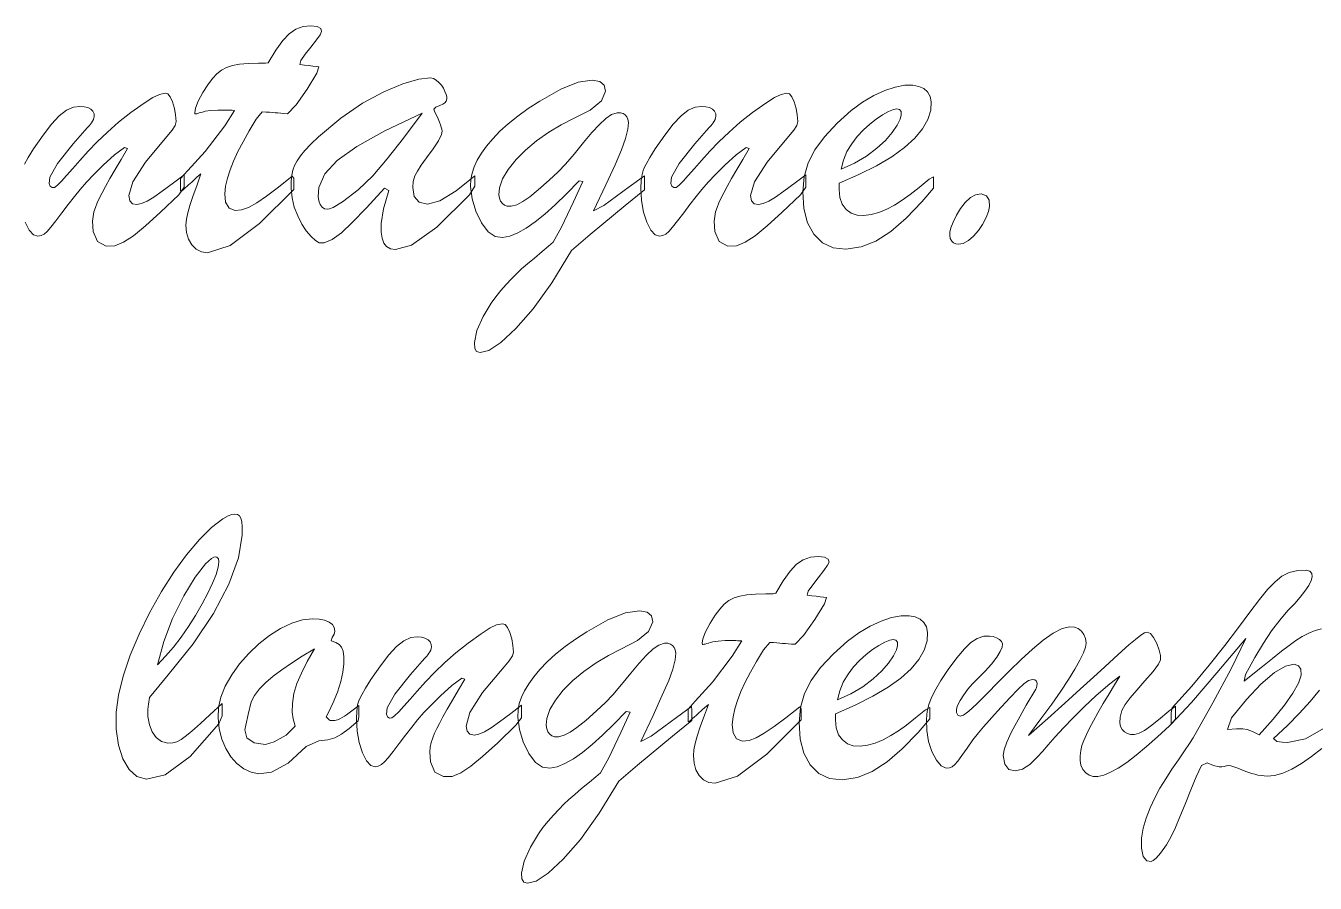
# Model space of a CAD drawing. Header units: inches. Extents: x 3 to 112, y 4 to 120.
# Drawn here: x 73.44 to 91.36, y 92.16 to 104.08 of the extents above; entities that cross this region are included whole.
import ezdxf

# ---------------------------------------------------------------- set-up
doc = ezdxf.new("R2010")
doc.units = ezdxf.units.IN
doc.header["$MEASUREMENT"] = 0
doc.layers.add('Calque 1', color=7, linetype='Continuous')

msp = doc.modelspace()

# ---------------------------------------------------------------- linework, layer by layer
at = {"layer": 'Calque 1', "lineweight": 0}
for points in [[(76.677, 103.561), (76.711, 103.561), (76.774, 103.561), (76.811, 103.57), (76.915, 103.743), (77.012, 103.877), (77.103, 103.972), (77.195, 104.036), (77.296, 104.073), (77.404, 104.083), (77.492, 104.072), (77.541, 104.043), (77.552, 104.002), (77.532, 103.958), (77.481, 103.886), (77.403, 103.786), (77.326, 103.687), (77.264, 103.6), (77.249, 103.543), (77.314, 103.536), (77.374, 103.529), (77.429, 103.523), (77.476, 103.517), (77.515, 103.512), (77.487, 103.423), (77.353, 103.204), (77.199, 102.982), (77.081, 102.86), (77.03, 102.864), (76.985, 102.867), (76.945, 102.871), (76.906, 102.874), (76.867, 102.877), (76.827, 102.88), (76.781, 102.883), (76.729, 102.887), (76.643, 102.785), (76.546, 102.622), (76.462, 102.471), (76.389, 102.333), (76.329, 102.203), (76.28, 102.08), (76.243, 101.965), (76.219, 101.854), (76.209, 101.747), (76.219, 101.629), (76.267, 101.548), (76.352, 101.515), (76.441, 101.523), (76.539, 101.559), (76.654, 101.624), (76.789, 101.716), (76.953, 101.839), (77.145, 101.992), (77.166, 101.964), (77.166, 101.866), (77.166, 101.808), (76.688, 101.333), (76.28, 101.03), (75.968, 100.929), (75.883, 100.941), (75.81, 100.977), (75.748, 101.037), (75.703, 101.116), (75.676, 101.209), (75.668, 101.312), (75.675, 101.393), (75.692, 101.483), (75.72, 101.584), (75.762, 101.711), (75.822, 101.874), (75.876, 102.025), (75.848, 102.001), (75.821, 101.977), (75.796, 101.954), (75.771, 101.931), (75.748, 101.911), (75.726, 101.891), (75.704, 101.871), (75.681, 101.85), (75.657, 101.829), (75.632, 101.807), (75.608, 101.785), (75.593, 101.782), (75.593, 101.868), (75.593, 101.96), (75.693, 102.069), (75.935, 102.335), (76.208, 102.693), (76.341, 102.907), (76.311, 102.909), (76.284, 102.911), (76.257, 102.912), (76.226, 102.912), (76.193, 102.912), (76.11, 102.912), (76.013, 102.905), (75.936, 102.894), (75.899, 102.884), (75.876, 102.878), (75.853, 102.871), (75.833, 102.865), (75.817, 102.86), (75.806, 102.859), (75.798, 102.86), (75.793, 102.865), (75.791, 102.874), (75.8, 102.937), (75.837, 103.034), (75.902, 103.154), (75.971, 103.263), (76.035, 103.35), (76.096, 103.417), (76.16, 103.467), (76.232, 103.505), (76.314, 103.531), (76.411, 103.548), (76.532, 103.557)], [(77.511, 102.54), (77.819, 102.798), (78.121, 103.007), (78.417, 103.165), (78.684, 103.276), (78.906, 103.339), (79.066, 103.357), (79.107, 103.349), (79.147, 103.329), (79.184, 103.296), (79.218, 103.258), (79.245, 103.215), (79.268, 103.169), (79.284, 103.129), (79.292, 103.097), (79.293, 103.068), (79.285, 103.037), (79.266, 103.012), (79.238, 102.993), (79.196, 102.974), (79.139, 102.951), (79.112, 102.922), (79.129, 102.883), (79.149, 102.838), (79.171, 102.788), (79.19, 102.744), (79.205, 102.707), (79.217, 102.675), (79.224, 102.646), (79.227, 102.62), (79.219, 102.57), (79.178, 102.485), (79.103, 102.372), (79.01, 102.246), (78.937, 102.143), (78.884, 102.064), (78.849, 101.996), (78.827, 101.919), (78.82, 101.833), (78.84, 101.708), (78.908, 101.63), (79.024, 101.604), (79.195, 101.65), (79.421, 101.787), (79.681, 101.997), (79.681, 101.942), (79.681, 101.852), (79.608, 101.734), (79.154, 101.284), (78.801, 101.032), (78.578, 100.971), (78.509, 100.984), (78.456, 101.015), (78.419, 101.063), (78.394, 101.129), (78.381, 101.212), (78.381, 101.335), (78.415, 101.539), (78.489, 101.794), (78.426, 101.825), (78.175, 101.554), (77.977, 101.348), (77.828, 101.205), (77.7, 101.113), (77.589, 101.068), (77.52, 101.068), (77.467, 101.097), (77.406, 101.152), (77.34, 101.231), (77.278, 101.327), (77.222, 101.439), (77.174, 101.563), (77.143, 101.691), (77.13, 101.822), (77.132, 101.922), (77.14, 102.005), (77.154, 102.076), (77.177, 102.141), (77.212, 102.207), (77.258, 102.274), (77.321, 102.348), (77.405, 102.437)], [(82.04, 101.802), (81.773, 101.583), (81.286, 101.182), (81.028, 100.957), (80.753, 100.511), (80.494, 100.15), (80.254, 99.873), (80.044, 99.679), (79.875, 99.569), (79.755, 99.54), (79.708, 99.556), (79.681, 99.599), (79.676, 99.682), (79.712, 99.848), (79.798, 100.042), (79.91, 100.226), (79.973, 100.315), (80.043, 100.402), (80.117, 100.487), (80.192, 100.566), (80.263, 100.637), (80.333, 100.702), (80.414, 100.773), (80.51, 100.854), (80.617, 100.944), (80.707, 101.018), (80.772, 101.073), (80.889, 101.283), (81.055, 101.634), (81.183, 101.919), (81.131, 101.926), (80.956, 101.748), (80.799, 101.595), (80.656, 101.466), (80.522, 101.358), (80.396, 101.27), (80.278, 101.203), (80.168, 101.16), (80.066, 101.14), (79.965, 101.152), (79.868, 101.219), (79.776, 101.342), (79.696, 101.507), (79.646, 101.676), (79.624, 101.849), (79.628, 101.951), (79.644, 102.036), (79.673, 102.124), (79.716, 102.215), (79.773, 102.31), (79.845, 102.41), (79.931, 102.512), (80.032, 102.616), (80.148, 102.722), (80.279, 102.828), (80.424, 102.933), (80.584, 103.036), (80.876, 103.2), (81.12, 103.297), (81.314, 103.327), (81.42, 103.309), (81.482, 103.258), (81.499, 103.172), (81.441, 103.041), (81.287, 102.912), (81.055, 102.792), (80.883, 102.706), (80.711, 102.603), (80.541, 102.484), (80.387, 102.356), (80.255, 102.223), (80.145, 102.085), (80.067, 101.953), (80.025, 101.83), (80.017, 101.734), (80.025, 101.685), (80.041, 101.644), (80.066, 101.611), (80.097, 101.588), (80.134, 101.576), (80.189, 101.576), (80.266, 101.596), (80.351, 101.639), (80.445, 101.705), (80.565, 101.803), (80.716, 101.935), (80.843, 102.053), (80.943, 102.161), (81.061, 102.3), (81.193, 102.461), (81.311, 102.599), (81.413, 102.711), (81.502, 102.796), (81.584, 102.85), (81.66, 102.875), (81.709, 102.874), (81.744, 102.864), (81.773, 102.845), (81.796, 102.818), (81.811, 102.783), (81.817, 102.74), (81.81, 102.647), (81.777, 102.516), (81.719, 102.357), (81.631, 102.151), (81.503, 101.87), (81.334, 101.511), (81.474, 101.585), (81.828, 101.843), (82.039, 101.997), (82.04, 101.95), (82.04, 101.854)], [(84.744, 101.895), (84.744, 101.875), (84.744, 101.837), (84.744, 101.808), (84.756, 101.697), (84.789, 101.605), (84.843, 101.531), (84.912, 101.479), (84.994, 101.451), (85.089, 101.446), (85.193, 101.459), (85.299, 101.488), (85.407, 101.534), (85.515, 101.591), (85.623, 101.659), (85.733, 101.739), (85.857, 101.836), (85.997, 101.952), (86.058, 101.983), (86.058, 101.897), (86.058, 101.826), (85.897, 101.634), (85.675, 101.407), (85.463, 101.225), (85.257, 101.091), (85.05, 101.008), (84.84, 100.977), (84.664, 100.997), (84.516, 101.066), (84.395, 101.184), (84.306, 101.345), (84.254, 101.542), (84.24, 101.773), (84.261, 101.982), (84.317, 102.177), (84.408, 102.358), (84.54, 102.54), (84.717, 102.729), (84.914, 102.904), (85.071, 103.02), (85.227, 103.113), (85.381, 103.184), (85.526, 103.231), (85.659, 103.255), (85.769, 103.256), (85.852, 103.24), (85.922, 103.21), (85.976, 103.164), (86.011, 103.102), (86.027, 103.026), (86.02, 102.908), (85.98, 102.778), (85.906, 102.649), (85.798, 102.52), (85.655, 102.391), (85.476, 102.263), (85.264, 102.138), (85.02, 102.015)], [(84.041, 102.546), (83.744, 102.188), (83.568, 101.913), (83.513, 101.723), (83.527, 101.651), (83.564, 101.61), (83.624, 101.598), (83.691, 101.611), (83.769, 101.645), (83.86, 101.7), (83.979, 101.783), (84.134, 101.9), (84.281, 102.012), (84.281, 101.939), (84.281, 101.84), (84.207, 101.735), (83.953, 101.491), (83.744, 101.301), (83.579, 101.164), (83.44, 101.073), (83.321, 101.024), (83.197, 101.021), (83.08, 101.086), (83.018, 101.225), (83.01, 101.367), (83.016, 101.432), (83.029, 101.496), (83.049, 101.559), (83.075, 101.624), (83.105, 101.69), (83.142, 101.761), (83.191, 101.85), (83.252, 101.959), (83.326, 102.086), (83.407, 102.226), (83.496, 102.377), (83.454, 102.39), (83.315, 102.287), (83.156, 102.144), (83.027, 102.016), (82.927, 101.91), (82.838, 101.809), (82.757, 101.708), (82.673, 101.6), (82.585, 101.484), (82.5, 101.371), (82.431, 101.285), (82.378, 101.225), (82.336, 101.188), (82.294, 101.166), (82.251, 101.157), (82.19, 101.175), (82.129, 101.24), (82.073, 101.351), (82.026, 101.494), (81.998, 101.652), (81.989, 101.826), (81.993, 101.93), (82.006, 102.017), (82.027, 102.088), (82.062, 102.161), (82.114, 102.252), (82.189, 102.371), (82.322, 102.563), (82.441, 102.716), (82.548, 102.83), (82.648, 102.909), (82.745, 102.953), (82.833, 102.963), (82.892, 102.958), (82.943, 102.945), (82.984, 102.924), (83.014, 102.896), (83.03, 102.859), (83.033, 102.822), (83.029, 102.801), (83.022, 102.779), (83.01, 102.757), (82.997, 102.736), (82.983, 102.716), (82.967, 102.697), (82.941, 102.668), (82.904, 102.627), (82.74, 102.441), (82.524, 102.167), (82.418, 101.979), (82.408, 101.891), (82.421, 101.852), (82.448, 101.834), (82.48, 101.837), (82.521, 101.865), (82.577, 101.921), (82.649, 102), (82.735, 102.098), (82.835, 102.211), (82.949, 102.339), (83.076, 102.471), (83.217, 102.606), (83.372, 102.744), (83.541, 102.878), (83.725, 103.008), (83.847, 103.087), (83.938, 103.129), (84.018, 103.146), (84.057, 103.136), (84.089, 103.095), (84.121, 103.024), (84.148, 102.934), (84.164, 102.844), (84.17, 102.752), (84.157, 102.698), (84.114, 102.63)], [(78.949, 102.87), (78.434, 102.622), (78.042, 102.403), (77.77, 102.212), (77.597, 102.025), (77.513, 101.834), (77.506, 101.712), (77.516, 101.651), (77.535, 101.6), (77.561, 101.561), (77.594, 101.538), (77.632, 101.532), (77.665, 101.539), (77.712, 101.558), (77.843, 101.636), (78.062, 101.801), (78.266, 101.997), (78.466, 102.231), (78.693, 102.521)], [(84.774, 102.09), (84.96, 102.173), (85.125, 102.27), (85.27, 102.38), (85.39, 102.49), (85.483, 102.598), (85.55, 102.699), (85.592, 102.783), (85.61, 102.846), (85.606, 102.891), (85.585, 102.918), (85.548, 102.928), (85.5, 102.918), (85.434, 102.891), (85.35, 102.846), (85.261, 102.787), (85.171, 102.717), (85.082, 102.637), (84.998, 102.546), (84.921, 102.444), (84.854, 102.333), (84.805, 102.215)], [(86.403, 101.046), (86.368, 101.051), (86.337, 101.066), (86.311, 101.091), (86.291, 101.125), (86.282, 101.166), (86.282, 101.212), (86.298, 101.272), (86.33, 101.354), (86.378, 101.452), (86.434, 101.543), (86.499, 101.627), (86.57, 101.694), (86.643, 101.734), (86.719, 101.745), (86.792, 101.721), (86.831, 101.657), (86.837, 101.571), (86.822, 101.5), (86.79, 101.416), (86.74, 101.322), (86.682, 101.236), (86.614, 101.159), (86.542, 101.096), (86.471, 101.058)], [(76.17, 94.661), (76.17, 94.6), (76.17, 94.489), (76.124, 94.379), (75.725, 93.925), (75.381, 93.669), (75.119, 93.609), (74.987, 93.648), (74.877, 93.743), (74.789, 93.893), (74.729, 94.082), (74.698, 94.305), (74.696, 94.542), (74.728, 94.779), (74.794, 95.044), (74.893, 95.332), (75.016, 95.627), (75.163, 95.924), (75.329, 96.218), (75.501, 96.487), (75.677, 96.731), (75.854, 96.942), (76.022, 97.108), (76.181, 97.227), (76.255, 97.269), (76.304, 97.289), (76.345, 97.296), (76.383, 97.29), (76.412, 97.271), (76.431, 97.238), (76.443, 97.189), (76.45, 97.122), (76.451, 97.004), (76.397, 96.685), (76.263, 96.322), (76.049, 95.914), (75.766, 95.49), (75.419, 95.059), (75.16, 94.745), (75.146, 94.652), (75.138, 94.577), (75.139, 94.483), (75.159, 94.367), (75.197, 94.268), (75.255, 94.188), (75.329, 94.136), (75.418, 94.113), (75.485, 94.115), (75.541, 94.131), (75.599, 94.162), (75.659, 94.204), (75.722, 94.253), (75.787, 94.309), (75.871, 94.386), (75.999, 94.503)], [(75.272, 95.201), (75.384, 95.318), (75.494, 95.446), (75.6, 95.585), (75.703, 95.732), (75.801, 95.886), (75.894, 96.046), (75.973, 96.195), (76.037, 96.333), (76.086, 96.456), (76.115, 96.556), (76.125, 96.633), (76.118, 96.674), (76.099, 96.696), (76.073, 96.701), (76.053, 96.695), (76.025, 96.679), (75.939, 96.605), (75.794, 96.42), (75.637, 96.159), (75.482, 95.843), (75.36, 95.523)], [(83.729, 96.185), (83.764, 96.185), (83.827, 96.185), (83.864, 96.195), (83.968, 96.367), (84.065, 96.501), (84.155, 96.597), (84.248, 96.661), (84.348, 96.698), (84.457, 96.707), (84.544, 96.696), (84.593, 96.668), (84.605, 96.627), (84.584, 96.583), (84.534, 96.51), (84.455, 96.411), (84.378, 96.312), (84.316, 96.225), (84.302, 96.168), (84.367, 96.16), (84.427, 96.153), (84.481, 96.147), (84.529, 96.142), (84.568, 96.137), (84.54, 96.048), (84.406, 95.829), (84.252, 95.607), (84.133, 95.485), (84.082, 95.489), (84.037, 95.492), (83.998, 95.495), (83.959, 95.498), (83.92, 95.501), (83.879, 95.504), (83.833, 95.508), (83.782, 95.512), (83.695, 95.409), (83.599, 95.246), (83.514, 95.096), (83.442, 94.958), (83.381, 94.827), (83.332, 94.705), (83.295, 94.59), (83.272, 94.479), (83.261, 94.372), (83.272, 94.254), (83.319, 94.173), (83.404, 94.14), (83.493, 94.148), (83.592, 94.184), (83.706, 94.248), (83.841, 94.341), (84.005, 94.464), (84.198, 94.617), (84.218, 94.589), (84.218, 94.491), (84.218, 94.433), (83.74, 93.958), (83.332, 93.654), (83.021, 93.553), (82.935, 93.566), (82.862, 93.602), (82.801, 93.662), (82.755, 93.741), (82.729, 93.833), (82.721, 93.936), (82.727, 94.017), (82.744, 94.108), (82.772, 94.209), (82.815, 94.336), (82.874, 94.499), (82.928, 94.65), (82.901, 94.626), (82.874, 94.602), (82.848, 94.579), (82.824, 94.556), (82.801, 94.535), (82.779, 94.515), (82.757, 94.496), (82.734, 94.475), (82.709, 94.454), (82.685, 94.432), (82.66, 94.41), (82.646, 94.407), (82.646, 94.492), (82.646, 94.585), (82.745, 94.694), (82.988, 94.96), (83.26, 95.318), (83.393, 95.532), (83.364, 95.534), (83.336, 95.535), (83.309, 95.536), (83.279, 95.537), (83.245, 95.537), (83.163, 95.536), (83.065, 95.53), (82.989, 95.518), (82.951, 95.509), (82.928, 95.503), (82.906, 95.496), (82.886, 95.489), (82.87, 95.485), (82.858, 95.483), (82.851, 95.484), (82.846, 95.489), (82.844, 95.499), (82.853, 95.562), (82.89, 95.659), (82.955, 95.778), (83.023, 95.888), (83.087, 95.975), (83.149, 96.042), (83.212, 96.092), (83.285, 96.13), (83.366, 96.156), (83.463, 96.172), (83.584, 96.182)], [(82.697, 94.427), (82.431, 94.208), (81.943, 93.807), (81.686, 93.582), (81.41, 93.136), (81.152, 92.774), (80.911, 92.497), (80.701, 92.304), (80.533, 92.193), (80.413, 92.164), (80.365, 92.181), (80.338, 92.223), (80.333, 92.306), (80.369, 92.473), (80.455, 92.667), (80.567, 92.851), (80.63, 92.939), (80.7, 93.026), (80.775, 93.112), (80.849, 93.191), (80.92, 93.262), (80.99, 93.326), (81.071, 93.398), (81.167, 93.479), (81.274, 93.568), (81.364, 93.643), (81.43, 93.698), (81.547, 93.908), (81.713, 94.259), (81.84, 94.543), (81.788, 94.551), (81.614, 94.373), (81.456, 94.22), (81.313, 94.091), (81.179, 93.982), (81.053, 93.894), (80.935, 93.827), (80.825, 93.784), (80.723, 93.765), (80.622, 93.777), (80.525, 93.843), (80.433, 93.966), (80.354, 94.131), (80.303, 94.301), (80.282, 94.474), (80.285, 94.576), (80.301, 94.661), (80.331, 94.749), (80.373, 94.84), (80.431, 94.935), (80.502, 95.034), (80.588, 95.137), (80.69, 95.241), (80.806, 95.347), (80.936, 95.453), (81.082, 95.558), (81.241, 95.66), (81.533, 95.824), (81.777, 95.921), (81.971, 95.951), (82.077, 95.933), (82.139, 95.883), (82.156, 95.796), (82.098, 95.665), (81.944, 95.536), (81.712, 95.417), (81.54, 95.331), (81.368, 95.228), (81.199, 95.109), (81.044, 94.981), (80.912, 94.848), (80.802, 94.71), (80.725, 94.578), (80.682, 94.455), (80.675, 94.359), (80.682, 94.31), (80.698, 94.269), (80.723, 94.235), (80.755, 94.212), (80.791, 94.201), (80.846, 94.201), (80.923, 94.221), (81.008, 94.263), (81.102, 94.329), (81.223, 94.428), (81.373, 94.559), (81.5, 94.678), (81.6, 94.785), (81.719, 94.925), (81.85, 95.085), (81.968, 95.224), (82.07, 95.336), (82.159, 95.421), (82.241, 95.475), (82.317, 95.5), (82.366, 95.499), (82.401, 95.489), (82.43, 95.47), (82.454, 95.443), (82.468, 95.407), (82.475, 95.364), (82.467, 95.271), (82.434, 95.141), (82.377, 94.981), (82.288, 94.776), (82.16, 94.494), (81.991, 94.136), (82.131, 94.21), (82.485, 94.468), (82.696, 94.621), (82.697, 94.574), (82.697, 94.479)], [(84.693, 94.52), (84.693, 94.499), (84.693, 94.462), (84.693, 94.433), (84.705, 94.322), (84.738, 94.229), (84.792, 94.155), (84.861, 94.104), (84.943, 94.075), (85.038, 94.07), (85.142, 94.083), (85.248, 94.113), (85.356, 94.159), (85.464, 94.216), (85.572, 94.284), (85.682, 94.363), (85.806, 94.461), (85.946, 94.576), (86.007, 94.608), (86.007, 94.522), (86.007, 94.45), (85.846, 94.259), (85.624, 94.032), (85.412, 93.85), (85.206, 93.716), (84.999, 93.633), (84.789, 93.602), (84.612, 93.621), (84.465, 93.69), (84.344, 93.809), (84.255, 93.97), (84.203, 94.167), (84.189, 94.397), (84.21, 94.606), (84.265, 94.801), (84.357, 94.983), (84.489, 95.165), (84.666, 95.353), (84.863, 95.528), (85.019, 95.645), (85.175, 95.738), (85.33, 95.809), (85.475, 95.856), (85.608, 95.879), (85.718, 95.88), (85.801, 95.865), (85.871, 95.834), (85.925, 95.788), (85.96, 95.727), (85.976, 95.65), (85.969, 95.533), (85.929, 95.403), (85.855, 95.273), (85.747, 95.144), (85.604, 95.016), (85.425, 94.888), (85.213, 94.762), (84.969, 94.639)], [(78.072, 94.634), (78.072, 94.579), (78.072, 94.48), (78.06, 94.422), (77.935, 94.315), (77.828, 94.236), (77.739, 94.186), (77.64, 94.156), (77.516, 94.143), (77.34, 94.066), (77.089, 93.831), (76.859, 93.706), (76.682, 93.684), (76.573, 93.706), (76.47, 93.755), (76.376, 93.828), (76.293, 93.923), (76.224, 94.036), (76.168, 94.167), (76.131, 94.31), (76.114, 94.463), (76.118, 94.608), (76.151, 94.751), (76.215, 94.903), (76.305, 95.062), (76.414, 95.214), (76.54, 95.358), (76.681, 95.492), (76.829, 95.607), (76.983, 95.704), (77.139, 95.779), (77.287, 95.824), (77.427, 95.84), (77.519, 95.836), (77.595, 95.821), (77.657, 95.795), (77.703, 95.761), (77.729, 95.719), (77.736, 95.67), (77.726, 95.626), (77.699, 95.578), (77.684, 95.533), (77.75, 95.512), (77.799, 95.482), (77.831, 95.445), (77.852, 95.39), (77.863, 95.313), (77.864, 95.215), (77.85, 95.1), (77.82, 94.968), (77.774, 94.821), (77.716, 94.677), (77.647, 94.539), (77.618, 94.475), (77.643, 94.451), (77.665, 94.429), (77.673, 94.427), (77.694, 94.427), (77.711, 94.427), (77.738, 94.428), (77.772, 94.436), (77.807, 94.449), (77.84, 94.467), (77.871, 94.485), (77.899, 94.505), (77.935, 94.531), (77.993, 94.574)], [(80.089, 95.171), (79.791, 94.813), (79.615, 94.537), (79.561, 94.347), (79.574, 94.276), (79.612, 94.235), (79.672, 94.223), (79.738, 94.236), (79.817, 94.269), (79.908, 94.324), (80.026, 94.408), (80.181, 94.525), (80.329, 94.637), (80.329, 94.564), (80.329, 94.465), (80.254, 94.36), (80, 94.116), (79.791, 93.926), (79.627, 93.789), (79.488, 93.697), (79.368, 93.649), (79.245, 93.646), (79.127, 93.71), (79.066, 93.85), (79.057, 93.992), (79.064, 94.056), (79.077, 94.12), (79.097, 94.184), (79.122, 94.249), (79.153, 94.315), (79.19, 94.386), (79.238, 94.475), (79.3, 94.584), (79.373, 94.711), (79.455, 94.851), (79.544, 95.001), (79.501, 95.015), (79.363, 94.911), (79.204, 94.768), (79.074, 94.641), (78.974, 94.535), (78.886, 94.433), (78.805, 94.332), (78.721, 94.224), (78.633, 94.108), (78.548, 93.996), (78.478, 93.909), (78.426, 93.85), (78.384, 93.813), (78.341, 93.79), (78.299, 93.782), (78.237, 93.8), (78.177, 93.865), (78.12, 93.975), (78.074, 94.119), (78.046, 94.277), (78.036, 94.451), (78.041, 94.554), (78.053, 94.642), (78.075, 94.712), (78.11, 94.785), (78.162, 94.876), (78.237, 94.995), (78.37, 95.188), (78.489, 95.341), (78.595, 95.455), (78.695, 95.533), (78.793, 95.578), (78.881, 95.588), (78.94, 95.583), (78.99, 95.57), (79.032, 95.549), (79.061, 95.52), (79.077, 95.483), (79.08, 95.447), (79.077, 95.426), (79.069, 95.404), (79.058, 95.382), (79.045, 95.361), (79.031, 95.341), (79.015, 95.321), (78.989, 95.292), (78.952, 95.251), (78.787, 95.066), (78.572, 94.792), (78.466, 94.603), (78.455, 94.515), (78.469, 94.477), (78.495, 94.459), (78.527, 94.461), (78.568, 94.49), (78.625, 94.545), (78.697, 94.625), (78.783, 94.722), (78.883, 94.836), (78.996, 94.963), (79.124, 95.095), (79.265, 95.231), (79.42, 95.368), (79.589, 95.502), (79.772, 95.633), (79.894, 95.712), (79.986, 95.754), (80.066, 95.771), (80.104, 95.76), (80.136, 95.72), (80.168, 95.648), (80.195, 95.559), (80.212, 95.468), (80.218, 95.377), (80.205, 95.323), (80.162, 95.255)], [(87.379, 94.217), (87.644, 94.453), (87.884, 94.667), (88.097, 94.861), (88.281, 95.03), (88.437, 95.173), (88.564, 95.289), (88.673, 95.388), (88.773, 95.476), (88.864, 95.553), (88.938, 95.612), (88.991, 95.645), (89.026, 95.654), (89.072, 95.635), (89.116, 95.581), (89.159, 95.495), (89.192, 95.406), (89.211, 95.33), (89.214, 95.271), (89.184, 95.207), (89.11, 95.109), (88.995, 94.977), (88.882, 94.849), (88.792, 94.74), (88.723, 94.65), (88.676, 94.563), (88.65, 94.473), (88.646, 94.392), (88.655, 94.344), (88.678, 94.302), (88.712, 94.268), (88.752, 94.244), (88.797, 94.231), (88.85, 94.23), (88.916, 94.248), (88.989, 94.286), (89.073, 94.346), (89.183, 94.436), (89.326, 94.558), (89.419, 94.627), (89.419, 94.538), (89.419, 94.444), (89.337, 94.35), (89.171, 94.199), (89.017, 94.063), (88.874, 93.944), (88.743, 93.844), (88.624, 93.764), (88.519, 93.706), (88.425, 93.667), (88.343, 93.648), (88.277, 93.649), (88.221, 93.666), (88.173, 93.7), (88.133, 93.747), (88.106, 93.804), (88.094, 93.868), (88.094, 93.937), (88.104, 94.007), (88.121, 94.077), (88.147, 94.15), (88.182, 94.231), (88.226, 94.321), (88.279, 94.421), (88.342, 94.534), (88.417, 94.661), (88.498, 94.795), (88.575, 94.922), (88.648, 95.041), (88.507, 94.936), (88.32, 94.774), (88.15, 94.615), (87.996, 94.463), (87.862, 94.325), (87.748, 94.2), (87.652, 94.09), (87.57, 93.996), (87.503, 93.919), (87.398, 93.816), (87.292, 93.749), (87.192, 93.725), (87.102, 93.746), (87.047, 93.817), (87.027, 93.939), (87.039, 94.019), (87.078, 94.126), (87.143, 94.267), (87.233, 94.437), (87.345, 94.637), (87.478, 94.862), (87.488, 94.882), (87.494, 94.907), (87.496, 94.939), (87.488, 94.972), (87.467, 94.991), (87.432, 94.997), (87.379, 94.98), (87.314, 94.935), (87.235, 94.862), (87.118, 94.74), (86.948, 94.556), (86.753, 94.34), (86.682, 94.255), (86.606, 94.155), (86.524, 94.04), (86.451, 93.938), (86.394, 93.863), (86.353, 93.815), (86.317, 93.784), (86.28, 93.767), (86.235, 93.765), (86.164, 93.798), (86.098, 93.874), (86.035, 93.993), (85.989, 94.134), (85.964, 94.289), (85.96, 94.443), (85.971, 94.558), (85.997, 94.663), (86.036, 94.757), (86.091, 94.861), (86.161, 94.98), (86.263, 95.134), (86.383, 95.296), (86.487, 95.421), (86.576, 95.509), (86.665, 95.566), (86.757, 95.596), (86.835, 95.599), (86.887, 95.592), (86.934, 95.576), (86.974, 95.554), (87.001, 95.524), (87.014, 95.49), (87.012, 95.446), (86.986, 95.385), (86.936, 95.305), (86.862, 95.209), (86.774, 95.11), (86.673, 95.009), (86.593, 94.931), (86.534, 94.862), (86.478, 94.784), (86.427, 94.702), (86.393, 94.634), (86.377, 94.582), (86.379, 94.536), (86.396, 94.502), (86.427, 94.488), (86.472, 94.498), (86.548, 94.555), (86.661, 94.66), (86.801, 94.802), (86.952, 94.954), (87.113, 95.115), (87.277, 95.276), (87.433, 95.419), (87.582, 95.543), (87.72, 95.642), (87.844, 95.704), (87.953, 95.729), (88.018, 95.724), (88.069, 95.703), (88.113, 95.668), (88.147, 95.62), (88.169, 95.564), (88.177, 95.502), (88.169, 95.445), (88.14, 95.367), (88.091, 95.264), (88.022, 95.14), (87.934, 94.997), (87.828, 94.836), (87.701, 94.654), (87.551, 94.447)], [(84.723, 94.715), (84.909, 94.798), (85.074, 94.895), (85.219, 95.004), (85.339, 95.115), (85.432, 95.222), (85.499, 95.324), (85.541, 95.407), (85.559, 95.47), (85.555, 95.516), (85.534, 95.543), (85.497, 95.552), (85.449, 95.543), (85.383, 95.516), (85.299, 95.47), (85.21, 95.412), (85.12, 95.342), (85.031, 95.261), (84.947, 95.17), (84.87, 95.069), (84.803, 94.958), (84.754, 94.84)], [(77.454, 95.423), (77.284, 95.319), (77.133, 95.222), (77, 95.132), (76.882, 95.044), (76.779, 94.955), (76.69, 94.866), (76.622, 94.775), (76.574, 94.685), (76.531, 94.511), (76.5, 94.363), (76.488, 94.294), (76.516, 94.185), (76.615, 94.114), (76.774, 94.094), (76.895, 94.129), (77.06, 94.222), (77.184, 94.349), (77.159, 94.448), (77.146, 94.544), (77.148, 94.662), (77.169, 94.8), (77.211, 94.94), (77.272, 95.086), (77.354, 95.247)], [(90.581, 94.229), (90.779, 94.446), (90.936, 94.638), (91.052, 94.805), (91.129, 94.945), (91.165, 95.056), (91.164, 95.138), (91.132, 95.187), (91.069, 95.207), (90.951, 95.182), (90.796, 95.091), (90.608, 94.933), (90.405, 94.72), (90.197, 94.461), (90.143, 94.299), (90.269, 94.308), (90.356, 94.309), (90.417, 94.3), (90.491, 94.273)]]:
    msp.add_lwpolyline(points, close=True, dxfattribs=at)
for points in [[(73.422, 102.161), (73.474, 102.252), (73.549, 102.371), (73.682, 102.563), (73.801, 102.716), (73.908, 102.83), (74.008, 102.909), (74.105, 102.953), (74.193, 102.963), (74.252, 102.958), (74.303, 102.945), (74.344, 102.924), (74.374, 102.896), (74.39, 102.859), (74.393, 102.822), (74.389, 102.801), (74.382, 102.779), (74.37, 102.757), (74.357, 102.736), (74.343, 102.716), (74.327, 102.697), (74.301, 102.668), (74.264, 102.627), (74.1, 102.441), (73.884, 102.167), (73.778, 101.979), (73.768, 101.891), (73.781, 101.852), (73.808, 101.834), (73.839, 101.837), (73.881, 101.865), (73.937, 101.921), (74.009, 102), (74.095, 102.098), (74.195, 102.211), (74.309, 102.339), (74.436, 102.471), (74.577, 102.606), (74.732, 102.744), (74.901, 102.878), (75.085, 103.008), (75.207, 103.087), (75.298, 103.129), (75.378, 103.146), (75.417, 103.136), (75.449, 103.095), (75.48, 103.024), (75.508, 102.934), (75.524, 102.844), (75.53, 102.752), (75.517, 102.698), (75.474, 102.63), (75.401, 102.546), (75.104, 102.188), (74.928, 101.913), (74.873, 101.723), (74.886, 101.651), (74.924, 101.61), (74.984, 101.598), (75.051, 101.611), (75.129, 101.645), (75.22, 101.7), (75.339, 101.783), (75.494, 101.9), (75.641, 102.012), (75.641, 101.939), (75.641, 101.84), (75.567, 101.735), (75.312, 101.491), (75.104, 101.301), (74.939, 101.164), (74.8, 101.073), (74.681, 101.024), (74.557, 101.021), (74.44, 101.086), (74.378, 101.225), (74.37, 101.367), (74.376, 101.432), (74.389, 101.496), (74.409, 101.559), (74.435, 101.624), (74.465, 101.69), (74.502, 101.761), (74.551, 101.85), (74.612, 101.959), (74.686, 102.086), (74.767, 102.226), (74.856, 102.377), (74.814, 102.39), (74.675, 102.287), (74.516, 102.144), (74.387, 102.016), (74.287, 101.91), (74.198, 101.809), (74.117, 101.708), (74.033, 101.6), (73.945, 101.484), (73.86, 101.371), (73.791, 101.285), (73.738, 101.225), (73.696, 101.188), (73.654, 101.166), (73.611, 101.157), (73.55, 101.175), (73.489, 101.24), (73.432, 101.351)], [(91.453, 94.037), (91.31, 93.925), (91.171, 93.829), (91.039, 93.75), (90.914, 93.693), (90.795, 93.661), (90.696, 93.653), (90.654, 93.655), (90.61, 93.66), (90.565, 93.668), (90.521, 93.678), (90.48, 93.69), (90.44, 93.703), (90.396, 93.719), (90.344, 93.739), (90.285, 93.762), (90.232, 93.783), (90.188, 93.798), (90.143, 93.8), (90.095, 93.788), (90.066, 93.782), (90.027, 93.783), (89.948, 93.801), (89.861, 93.838), (89.78, 93.801), (89.708, 93.645), (89.633, 93.464), (89.554, 93.265), (89.482, 93.088), (89.42, 92.939), (89.362, 92.815), (89.294, 92.697), (89.213, 92.582), (89.15, 92.511), (89.11, 92.479), (89.081, 92.465), (89.022, 92.476), (88.97, 92.537), (88.946, 92.65), (88.95, 92.789), (88.972, 92.928), (89.012, 93.07), (89.068, 93.214), (89.132, 93.353), (89.205, 93.487), (89.285, 93.617), (89.37, 93.749), (89.46, 93.881), (89.547, 94.006), (89.615, 94.108), (89.665, 94.186), (89.939, 94.67), (90.193, 95.145), (90.398, 95.564), (89.996, 95.089), (89.641, 94.678), (89.362, 94.376), (89.362, 94.432), (89.362, 94.534), (89.376, 94.601), (89.646, 94.903), (89.889, 95.193), (90.106, 95.47), (90.295, 95.72), (90.455, 95.932), (90.586, 96.106), (90.699, 96.246), (90.804, 96.354), (90.898, 96.43), (91.001, 96.481), (91.119, 96.509), (91.236, 96.515), (91.287, 96.502), (91.316, 96.471), (91.321, 96.425), (91.306, 96.371), (91.272, 96.304), (91.22, 96.224), (91.155, 96.139), (91.08, 96.053), (90.984, 95.955), (90.869, 95.823), (90.757, 95.673), (90.645, 95.501), (90.525, 95.3), (90.395, 95.066), (90.376, 94.973), (90.497, 95.069), (90.629, 95.175), (90.769, 95.288), (90.894, 95.388), (91.001, 95.47), (91.093, 95.536), (91.183, 95.592), (91.272, 95.639), (91.36, 95.676), (91.449, 95.7)], [(91.42, 94.846), (91.294, 94.689), (91.146, 94.527), (90.975, 94.356), (90.783, 94.174), (90.829, 94.136), (90.902, 94.123), (90.976, 94.118), (91.229, 94.173), (91.544, 94.35)]]:
    msp.add_lwpolyline(points, dxfattribs=at)

doc.saveas('drawing.dxf')
